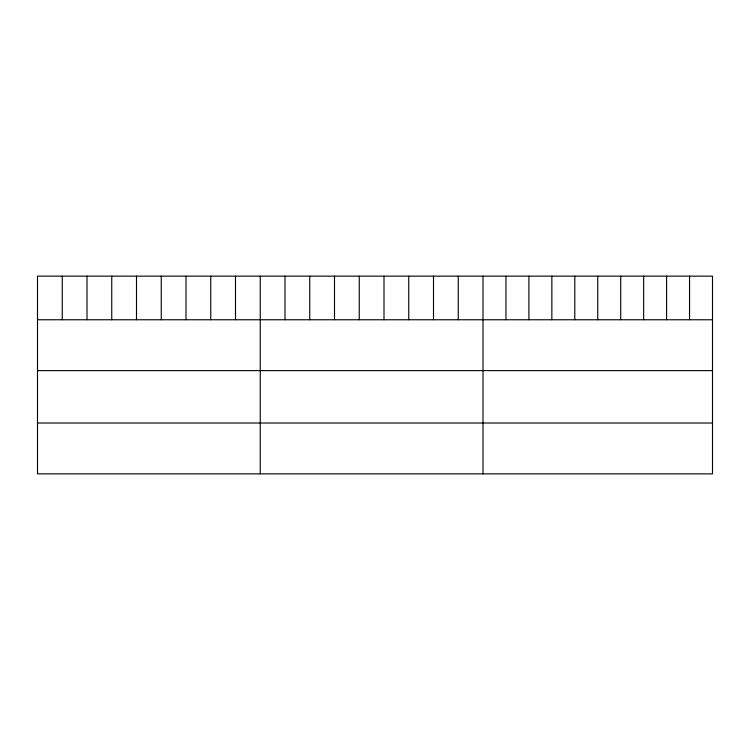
<?xml version="1.0" encoding="UTF-8"?>
<svg xmlns="http://www.w3.org/2000/svg" width="750" height="750" viewBox="0 0 750 750"><rect width="100%" height="100%" fill="white"/><g stroke="black" fill="none" stroke-linecap="round" stroke-linejoin="round"><path stroke-width="1.12" d="M712.5 319.762L712.5 473.859L37.5 473.859L37.5 276.141L712.5 276.141L712.5 319.762L37.5 319.762M37.5 370.613L712.5 370.613M37.5 423.009L712.5 423.009M689.55 276.141L689.55 319.762M666.6 276.141L666.6 319.762M643.65 276.141L643.65 319.762M620.7 276.141L620.7 319.762M597.75 276.141L597.75 319.762M574.8 276.141L574.8 319.762M551.85 276.141L551.85 319.762M528.9 276.141L528.9 319.762M505.95 276.141L505.95 319.762M483 276.141L483 473.859M458.25 276.141L458.25 319.762M433.5 276.141L433.5 319.762M408.75 276.141L408.75 319.762M384 276.141L384 319.762M359.25 276.141L359.25 319.762M334.5 276.141L334.5 319.762M309.75 276.141L309.75 319.762M285 276.141L285 319.762M260.25 276.141L260.25 473.859M235.5 276.141L235.5 319.762M210.75 276.141L210.75 319.762M186 276.141L186 319.762M161.25 276.141L161.25 319.762M136.5 276.141L136.5 319.762M111.75 276.141L111.75 319.762M87 276.141L87 319.762M62.25 276.141L62.25 319.762"/></g></svg>
